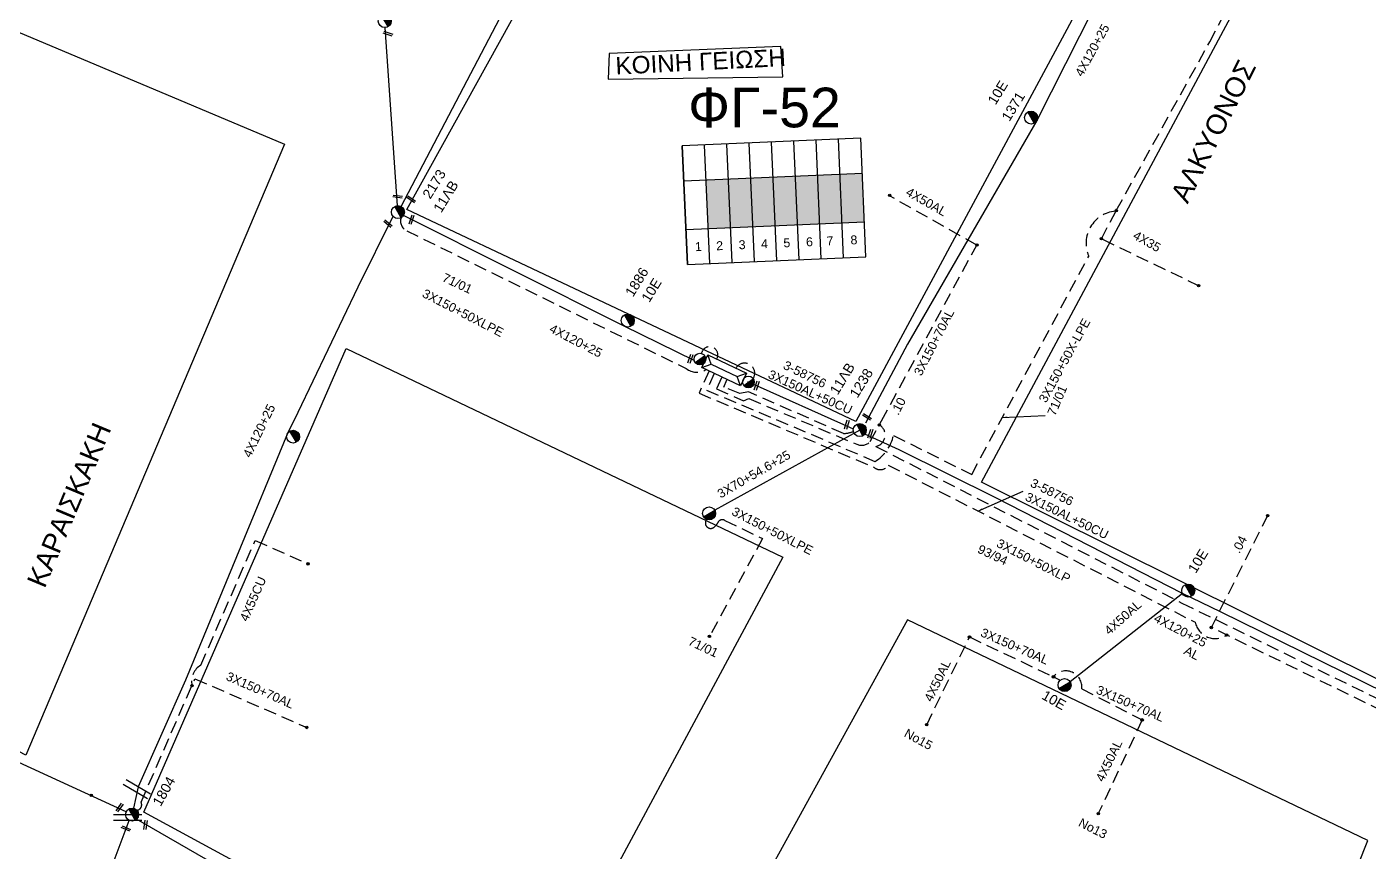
# Model space of a CAD drawing. Header units: millimetres. Extents: x 2087 to 5289, y 222 to 1137.
# Drawn here: x 2830.7 to 2965.9, y 317.1 to 400.3 of the extents above; entities that cross this region are included whole.
import ezdxf
from ezdxf.enums import TextEntityAlignment as Align

# ---------------------------------------------------------------- set-up
doc = ezdxf.new("R2010")
doc.units = ezdxf.units.MM
doc.linetypes.add('DASHED', pattern=[19.05, 12.7, -6.35])
for name, color, linetype in [('Άγνωστα', 7, 'Continuous'), ('Ασφαλειοκιβώτια Χ.Τ 8 αναχωρήσεων', 7, 'Continuous'), ('Ασφαλειοκιβώτια Χ.Τ 9 αναχωρήσεων', 7, 'Continuous'), ('Επιγραφές - Σχήματα', 7, 'Continuous'), ('Καλώδια ΧΤ   3x150+50CU', 7, 'DASHED'), ('Καλώδια ΧΤ   3x150+70 XLPE', 7, 'DASHED'), ('Καλώδια ΧΤ   3x150+70AL', 7, 'DASHED'), ('Καλώδια ΧΤ   3x150AL+50CU', 7, 'DASHED'), ('Καλώδια ΧΤ   4x50AL', 7, 'DASHED'), ('Μηχανική τομή', 7, 'Continuous'), ('Στύλος ΦΜ', 7, 'Continuous'), ('Στύλος ΦΜ @ 1', 7, 'Continuous'), ('Συνδέσεις', 7, 'Continuous'), ('Συνεστραμμένα ΧΤ   3x70+54.6+25 AL', 7, 'SYN_LINE'), ('Συνεστραμμενα ΧΤ  4Χ120+25 Al', 7, 'Continuous'), ('Τομή', 7, 'Continuous'), ('Υπογεια Καλωδια Δικτυου ΧΤ 4x35', 7, 'DASHED'), ('Υποσταθμός εναέριος 2 στύλων', 7, 'Continuous'), ('Υποσταθμός πόλεως', 7, 'Continuous'), ('Υπόβαθρο ΔΕΗ', 7, 'Continuous'), ('Υπόγεια Καλώδια Δικτύου ΧΤ   .04', 7, 'DASHED'), ('Υπόγεια Καλώδια Δικτύου ΧΤ   .10', 7, 'DASHED')]:
    doc.layers.add(name, color=color, linetype=linetype)
doc.styles.add('arial', font='arial.ttf')
doc.styles.get("Standard").update_dxf_attribs({"font": 'arial.ttf'})
doc.linetypes.add('SYN_LINE', pattern='A,0.5,-0.0001,["/\\/\\/\\/",Standard,S=0.1,R=0,X=0,Y=-0.05],-0.25', length=0.7501)
doc.dimstyles.new('ISO-25', dxfattribs={"dimtxt": 2.5, "dimasz": 2.5, "dimexe": 1.25, "dimexo": 0.625, "dimtad": 1, "dimtxsty": 'Standard', "dimcen": 2.5, "dimadec": 0, "dimazin": 0, "dimtfac": 1, "dimtmove": 0, "dimatfit": 3, "dimfxl": 1, "dimarcsym": 0})

# ---------------------------------------------------------------- blocks, each defined once
blk = doc.blocks.new('ΤΟΜΗ')
at = {"layer": 'Τομή', "ltscale": 40}
for p, q in [((-5.68, 0), (5.68, 0)), ((5.68, -2.33), (-5.68, -2.33))]:
    blk.add_line(p, q, dxfattribs=at)
blk = doc.blocks.new('ΜΗΧΑΝΙΚΗ ΤΟΜΗ')
at = {"layer": 'Μηχανική τομή', "ltscale": 40}
for p, q in [((-1.89, 0.78), (1.89, 0.78)), ((1.89, 0), (-1.89, 0))]:
    blk.add_line(p, q, dxfattribs=at)
blk = doc.blocks.new('ΥΠΑΡΧΩΝ ΤΣΙΜΕΝΤΕΝΙΟΣ ΣΤΥΛΟΣ')
at = {"layer": 'Στύλος ΦΜ'}
blk.add_hatch(color=7, dxfattribs=at).paths.add_polyline_path([(-1.29, -2.28, 0.574793), (2.62, 0, 0.268822), (1.3, 2.27)])
at = {"layer": 'Στύλος ΦΜ', "color": 7}
blk.add_line((-1.29, -2.28), (1.3, 2.27), dxfattribs=at)
blk.add_circle((0, 0), 2.62, dxfattribs=at)
at = {"layer": 'Στύλος ΦΜ', "flags": 4}
for tag, p in [('ΑΡΙΘΜΟΣ', (-4.68, 8.05)), ('ΤΥΠΟΣ', (-4.91, 3.03))]:
    blk.add_attdef(tag, p, '', height=4, dxfattribs=at)
blk = doc.blocks.new('ΥΠΟΣΤΑΘΜΟΣ ΕΝΑΕΡΙΟΣ ΕΠΙ 2 ΣΤΥΛΩΝ')
at = {"layer": 'Υποσταθμός εναέριος 2 στύλων', "linetype": 'Continuous'}
for points in [[(-11.97, -2.11, 0.574793), (-8.45, -0.07, 0.268822), (-9.64, 1.98)], [(9.68, -2.15, 0.574793), (13.19, -0.1, 0.268822), (12.01, 1.95)]]:
    blk.add_hatch(color=256, dxfattribs=at).paths.add_polyline_path(points)
for p, q in [((-11.97, -2.11), (-9.64, 1.98)), ((9.68, -2.15), (12.01, 1.95))]:
    blk.add_line(p, q, dxfattribs=at)
for centre in [(-10.81, -0.07), (10.84, -0.1)]:
    blk.add_circle(centre, 2.36, dxfattribs=at)
at = {"layer": 'Υποσταθμός πόλεως', "linetype": 'Continuous', "ltscale": 40}
blk.add_lwpolyline([(-8.57, 2.82), (8.57, 2.82), (8.57, -2.82), (-8.57, -2.82)], close=True, dxfattribs=at)
for points in [[(-5.75, 0), (-8.57, 2.82)], [(-8.57, -2.82), (-5.75, 0)], [(-5.75, 0), (5.75, 0)], [(5.75, 0), (8.57, 2.82)], [(8.57, -2.82), (5.75, 0)]]:
    blk.add_lwpolyline(points, dxfattribs=at)
at = {"layer": 'Υποσταθμός εναέριος 2 στύλων', "ltscale": 40, "flags": 1}
for tag, p in [('ΜΕΤΑΣΧΗΜΑΤΙΣΜΟΣ', (14.09, 2.51)), ('ΙΣΧΥΣ', (14.07, -0.28)), ('ΑΡΙΘΜΟΣ', (14.19, -3))]:
    blk.add_attdef(tag, p, '', height=1.8, dxfattribs=at)
blk = doc.blocks.new('_ΣΥΝΔΕΣΗ')
at = {"layer": 'Συνδέσεις', "linetype": 'SYN_LINE', "ltscale": 40}
blk.add_hatch(color=256, dxfattribs=at).paths.add_polyline_path([(0.5, -0.01, 1), (-0.5, -0.01, 1)])
at = {"layer": 'Συνδέσεις'}
blk.add_circle((0, -0.01), 0.5, dxfattribs=at)
blk = doc.blocks.new('ΑΣΦΑΛΕΙΟΚΙΒΩΤΙΟ ΥΠΟΣΤΑΘΜΟΥ 8 ΑΝΑΧΩΡΗΣΕΩΝ')
at = {"layer": 'Ασφαλειοκιβώτια Χ.Τ 8 αναχωρήσεων', "ltscale": 40}
for p, q in [((-23.91, 36), (23.91, 36)), ((-9.83, 36), (-9.83, -36)), ((9.83, 36), (9.83, -36)), ((-23.91, 27), (23.91, 27)), ((-23.91, 18), (23.91, 18)), ((-23.91, 9), (23.91, 9)), ((-23.91, 0), (23.91, 0)), ((-23.91, -9), (23.91, -9)), ((-23.91, -18), (23.91, -18)), ((-23.91, -27), (23.91, -27))]:
    blk.add_line(p, q, dxfattribs=at)
at = {"layer": 'Ασφαλειοκιβώτια Χ.Τ 8 αναχωρήσεων'}
blk.add_lwpolyline([(-23.91, -36), (23.91, -36), (23.91, 36), (-23.91, 36)], close=True, dxfattribs=at)
for s, p in [('1', (-18.68, 32.69)), ('2', (-18.68, 24.12)), ('3', (-18.68, 15.05)), ('4', (-18.68, 6.02)), ('5', (-18.68, -2.99)), ('6', (-18.68, -12.12)), ('7', (-18.68, -20.36)), ('8', (-18.68, -30.05))]:
    blk.add_text(s, height=3.6, rotation=270, dxfattribs=at).set_placement(p)
at = {"layer": 'Ασφαλειοκιβώτια Χ.Τ 8 αναχωρήσεων', "ltscale": 40}
for tag, height, p in [('ΟΝΟΜΑ', 5, (-0.27, 39.95)), ('ΚΕΙΜΕΝΟ 1', 2, (16.95, 31.32)), ('ΚΕΙΜΕΝΟ 2', 2, (16.95, 22.62)), ('ΚΕΙΜΕΝΟ 3', 2, (16.95, 13.33)), ('ΚΕΙΜΕΝΟ 4', 2, (16.95, 4.36)), ('ΚΕΙΜΕΝΟ 5', 2, (16.95, -4.48)), ('ΚΕΙΜΕΝΟ 6', 2, (16.95, -13.4)), ('ΚΕΙΜΕΝΟ 7', 2, (16.95, -22.48)), ('ΚΕΙΜΕΝΟ 8', 2, (16.95, -31.21)), ('ΣΧ', 2, (-0.21, -38.43))]:
    blk.add_attdef(tag, text='', height=height, dxfattribs=at).set_placement(p, align=Align.MIDDLE_CENTER)

msp = doc.modelspace()

# ---------------------------------------------------------------- hatches: boundary and pattern name
at = {"layer": 'Ασφαλειοκιβώτια Χ.Τ 9 αναχωρήσεων'}
h = msp.add_hatch(color=151, dxfattribs=at)
h.dxf.hatch_style = 1
h.paths.add_polyline_path([(2910.39, 385.33), (2910.61, 380.42), (2912.85, 380.52), (2912.64, 385.43)])
h = msp.add_hatch(color=30, dxfattribs=at)
h.dxf.hatch_style = 1
h.paths.add_polyline_path([(2912.64, 385.43), (2912.85, 380.52), (2915.1, 380.62), (2914.89, 385.53)])
h = msp.add_hatch(color=133, dxfattribs=at)
h.dxf.hatch_style = 1
h.paths.add_polyline_path([(2899.15, 384.85), (2899.37, 379.94), (2901.61, 380.03), (2901.4, 384.94)])
h = msp.add_hatch(color=1, dxfattribs=at)
h.dxf.hatch_style = 1
h.paths.add_polyline_path([(2901.4, 384.94), (2901.61, 380.03), (2903.86, 380.13), (2903.65, 385.04)])
h = msp.add_hatch(color=2, dxfattribs=at)
h.dxf.hatch_style = 1
h.paths.add_polyline_path([(2903.65, 385.04), (2903.86, 380.13), (2906.11, 380.23), (2905.9, 385.14)])
h = msp.add_hatch(color=85, dxfattribs=at)
h.dxf.hatch_style = 1
h.paths.add_polyline_path([(2905.9, 385.14), (2906.11, 380.23), (2908.36, 380.33), (2908.15, 385.24)])
h = msp.add_hatch(color=27, dxfattribs=at)
h.dxf.hatch_style = 1
h.paths.add_polyline_path([(2908.15, 385.24), (2908.36, 380.33), (2910.61, 380.42), (2910.39, 385.33)])

# ---------------------------------------------------------------- linework, layer by layer
at = {"layer": 'Άγνωστα', "color": 1, "linetype": 'SYN_LINE', "ltscale": 10}
msp.add_lwpolyline([(2868.07, 382.25), (2866.82, 400.19)], dxfattribs=at)
at = {"layer": 'Άγνωστα', "color": 27, "linetype": 'DASHED', "ltscale": 0.1}
msp.add_lwpolyline([(2913.99, 359.5, -0.088752), (2912.99, 359.3), (2912.99, 359.3), (2912.99, 359.3), (2912.99, 359.3), (2903.42, 363.49), (2902.55, 363.33), (2900.93, 363.98), (2901.22, 364.72)], format="xyb", dxfattribs=at)
at = {"layer": 'Άγνωστα', "color": 133, "linetype": 'SYN_LINE', "ltscale": 10}
msp.add_lwpolyline([(2913.98, 359.72), (2903.35, 364.49)], dxfattribs=at)
at = {"layer": 'Άγνωστα', "color": 5, "linetype": 'DASHED', "ltscale": 0.1}
msp.add_lwpolyline([(2847.35, 333.93, -0.314429), (2848.24, 335.96), (2853.72, 348.53), (2858.92, 346.22)], format="xyb", dxfattribs=at)
at = {"layer": 'Επιγραφές - Σχήματα', "color": 190}
msp.add_lwpolyline([(2889.29, 394.99), (2906.89, 395.22), (2906.68, 398.3), (2889.39, 397.57)], close=True, dxfattribs=at)
at = {"layer": 'Καλώδια ΧΤ   3x150+70 XLPE', "color": 5, "linetype": 'DASHED', "ltscale": 0.1}
msp.add_lwpolyline([(2841.8, 321.34, 0.515875), (2842.22, 322.16), (2847.65, 334.6), (2858.91, 329.69)], format="xyb", dxfattribs=at)
at = {"layer": 'Καλώδια ΧΤ   3x150+70AL', "color": 2, "ltscale": 0.1}
msp.add_lwpolyline([(2926.41, 378.27), (2917.62, 383.25)], dxfattribs=at)
msp.add_lwpolyline([(2900.7, 364.91), (2900.19, 363.81), (2902.91, 362.58), (2903.46, 362.81), (2914.34, 358.21, 0.312247), (2915.67, 358.48), (2916.81, 360.56), (2926.41, 378.27)], format="xyb", dxfattribs=at)
at = {"layer": 'Καλώδια ΧΤ   3x150+70AL', "color": 85, "linetype": 'DASHED', "ltscale": 0.1}
msp.add_lwpolyline([(2982.42, 343.21), (2975.55, 331.33, -0.844732), (2972.43, 328.82), (2950.05, 339.76)], format="xyb", dxfattribs=at)
at = {"layer": 'Καλώδια ΧΤ   3x150+70AL', "color": 133, "ltscale": 0.1}
msp.add_lwpolyline([(2925.68, 338.8), (2934.83, 334.46)], dxfattribs=at)
msp.add_lwpolyline([(2934.13, 334.79, -0.753479), (2936.99, 333.57), (2943.08, 330.45)], format="xyb", dxfattribs=at)
at = {"layer": 'Καλώδια ΧΤ   3x150AL+50CU', "color": 30, "linetype": 'DASHED', "ltscale": 0.1}
msp.add_lwpolyline([(2899.97, 365.35), (2899.2, 363.67), (2916.17, 356.49, 0.202045), (2918.02, 359.11), (2925.9, 355.17), (2937.69, 377.17, -0.51075), (2940.37, 381.69)], format="xyb", dxfattribs=at)
at = {"layer": 'Καλώδια ΧΤ   3x150AL+50CU', "color": 151, "linetype": 'DASHED', "ltscale": 0.1}
msp.add_lwpolyline([(2868.41, 381.03, 0.381889), (2868.98, 379.73), (2897.13, 365.85, 0.323251), (2899.14, 365.74)], format="xyb", dxfattribs=at)
at = {"layer": 'Καλώδια ΧΤ   3x150AL+50CU', "color": 85, "linetype": 'DASHED', "ltscale": 0.1}
msp.add_lwpolyline([(2899.45, 365.6), (2898.43, 363.36), (2916.04, 355.91, 0.471373), (2917.5, 356.11), (2948.42, 340.28, 0.530855), (2951.61, 339)], format="xyb", dxfattribs=at)
at = {"layer": 'Καλώδια ΧΤ   3x150AL+50CU', "color": 2, "linetype": 'DASHED', "ltscale": 0.1}
msp.add_lwpolyline([(2916.59, 360.16, -0.696647), (2916.25, 358), (2947.09, 342.22), (2972.76, 329.67, 0.430895), (2973.71, 329.75)], format="xyb", dxfattribs=at)
at = {"layer": 'Καλώδια ΧΤ   3x150AL+50CU', "color": 27, "linetype": 'DASHED', "ltscale": 0.1}
msp.add_lwpolyline([(2899.12, 350.68), (2899.08, 350.33, 0.616353), (2899.86, 349.8, 0.163173), (2900.32, 350.31, -0.437833), (2901.02, 350.55), (2904.84, 348.71), (2899.49, 338.86)], format="xyb", dxfattribs=at)
at = {"layer": 'Καλώδια ΧΤ   3x150AL+50CU', "color": 1, "linetype": 'DASHED', "ltscale": 0.1}
msp.add_arc((2899.5, 367.22), 0.826, 328.9336, 170.3937, dxfattribs=at)
at = {"layer": 'Καλώδια ΧΤ   3x150AL+50CU', "color": 133, "linetype": 'DASHED', "ltscale": 0.1}
msp.add_arc((2903.03, 365.37), 1.02, 327.1706, 150.1184, dxfattribs=at)
at = {"layer": 'Καλώδια ΧΤ   4x50AL', "color": 133, "linetype": 'Continuous', "ltscale": 0.1}
msp.add_lwpolyline([(2947.14, 343.19), (2935.82, 334.29)], dxfattribs=at)
at = {"layer": 'Καλώδια ΧΤ   4x50AL', "color": 133, "ltscale": 0.1}
for points in [[(2921.37, 329.96), (2925.68, 338.8)], [(2943.08, 330.45), (2938.66, 321.01)]]:
    msp.add_lwpolyline(points, dxfattribs=at)
at = {"layer": 'Συνεστραμμένα ΧΤ   3x70+54.6+25 AL', "color": 27, "linetype": 'SYN_LINE', "ltscale": 10}
msp.add_lwpolyline([(2914.63, 359.65), (2900.01, 351.59)], dxfattribs=at)
at = {"layer": 'Συνεστραμμένα ΧΤ   3x70+54.6+25 AL', "color": 30, "linetype": 'SYN_LINE', "ltscale": 10}
msp.add_lwpolyline([(2841.48, 320.63), (2858.55, 310.79), (2877.71, 300.35), (2892.21, 291.32), (2917.87, 276.74), (2943.59, 262.74)], dxfattribs=at)
at = {"layer": 'Συνεστραμμενα ΧΤ  4Χ120+25 Al', "color": 151, "linetype": 'SYN_LINE', "ltscale": 10}
msp.add_lwpolyline([(2868.44, 382.16), (2882.81, 409.64), (2893.09, 427.58), (2905.56, 449.95), (2905.56, 449.95), (2905.56, 449.95)], dxfattribs=at)
at = {"layer": 'Συνεστραμμενα ΧΤ  4Χ120+25 Al', "color": 27, "linetype": 'SYN_LINE', "ltscale": 10}
msp.add_lwpolyline([(2951.57, 428.49), (2939.64, 405.08), (2932.46, 390.83), (2919.43, 368.3), (2915.21, 360.34)], dxfattribs=at)
at = {"layer": 'Συνεστραμμενα ΧΤ  4Χ120+25 Al', "color": 1, "linetype": 'SYN_LINE', "ltscale": 10}
for points in [[(2867.6, 381.17), (2864.06, 374.04), (2858.01, 361.43), (2856.96, 359.3), (2846.71, 334.45), (2846.71, 334.45), (2841.94, 323.72), (2841.46, 321.55)], [(2897.95, 366.65), (2890.9, 370.12), (2868.66, 381.26)]]:
    msp.add_lwpolyline(points, dxfattribs=at)
at = {"layer": 'Συνεστραμμενα ΧΤ  4Χ120+25 Al', "color": 133, "linetype": 'SYN_LINE', "ltscale": 10}
msp.add_lwpolyline([(2973.69, 330.16), (2950.98, 341.32), (2947.14, 343.19), (2928.39, 352.78), (2918.61, 357.67), (2914.77, 359.4)], dxfattribs=at)
at = {"layer": 'Συνεστραμμενα ΧΤ  4Χ120+25 Al', "color": 5, "linetype": 'SYN_LINE', "ltscale": 10}
msp.add_lwpolyline([(2840.72, 321.18), (2811.15, 334.76), (2798.05, 342.17)], dxfattribs=at)
at = {"layer": 'Συνεστραμμενα ΧΤ  4Χ120+25 Al', "color": 30, "linetype": 'SYN_LINE', "ltscale": 10}
msp.add_lwpolyline([(2823.03, 257.08), (2829.47, 287.35), (2834.54, 302.36), (2838.5, 313.61), (2841.01, 320.33)], dxfattribs=at)
at = {"layer": 'Υπογεια Καλωδια Δικτυου ΧΤ 4x35', "color": 30, "linetype": 'DASHED', "ltscale": 0.1}
msp.add_lwpolyline([(2939.09, 378.87), (2948.65, 374.25)], dxfattribs=at)
at = {"layer": 'Υπόβαθρο ΔΕΗ'}
for points in [[(2914.24, 360.5), (2869, 381.88), (2906.34, 449.33), (2950.86, 428.61), (2914.24, 360.5)], [(2926.89, 354.41), (2963.57, 422.87), (3010.92, 400.7), (2973.93, 330.98), (2926.89, 354.41)], [(2830.62, 326.89), (2819.53, 332.71), (2812.33, 335.93), (2829.15, 400.03), (2856.68, 388.45), (2830.62, 326.89)], [(2906.86, 346.83), (2881.64, 299.91), (2842.5, 321.16), (2862.88, 367.87), (2906.86, 346.83)], [(2965.81, 318.3), (2919.42, 340.53), (2893.06, 292.65), (2943.87, 263.11), (2965.81, 318.3)]]:
    msp.add_lwpolyline(points, dxfattribs=at)
at = {"layer": 'Υπόγεια Καλώδια Δικτύου ΧΤ   .04', "color": 85, "ltscale": 0.1}
msp.add_lwpolyline([(2950.05, 339.76), (2950.05, 339.76), (2955.72, 351.02)], dxfattribs=at)
at = {"layer": 'Υπόγεια Καλώδια Δικτύου ΧΤ   .10', "color": 30, "ltscale": 0.1}
msp.add_lwpolyline([(2938.97, 378.92), (2940.47, 381.76), (2949.88, 398.74), (2958.85, 415.84), (2962.61, 423.04), (2953.67, 427.25), (2954, 427.71), (2954.58, 428.52, 0.966073), (2951.4, 430.98, 2.124885)], format="xyb", dxfattribs=at)

# ---------------------------------------------------------------- block references
at = {"layer": 'Ασφαλειοκιβώτια Χ.Τ 9 αναχωρήσεων', "xscale": 0.2499999999999998, "yscale": 0.2499999999999998, "zscale": 0.2499999999999998, "rotation": 92.47691475532415}
msp.add_blockref('ΑΣΦΑΛΕΙΟΚΙΒΩΤΙΟ ΥΠΟΣΤΑΘΜΟΥ 8 ΑΝΑΧΩΡΗΣΕΩΝ', (2906, 382.68), dxfattribs=at)
at = {"layer": 'Μηχανική τομή'}
for p, xscale, yscale, zscale, rotation in [((2867.07, 399.48), 0.2499999999999996, 0.2499999999999996, 0.2499999999999996, 341.3808397721916), ((2868.06, 383.07), 0.2499999999999996, 0.2499999999999996, 0.2499999999999996, 352.6544967166445), ((2869.49, 382.98), 0.2499999999999996, 0.2499999999999996, 0.2499999999999996, 145.1779807077316), ((2867.15, 380.51), 0.2499999999999996, 0.2499999999999996, 0.2499999999999996, 140.0301482455724), ((2869.55, 380.81), 0.2499999999999996, 0.2499999999999996, 0.2499999999999996, 71.3808397721916), ((2897.65, 366.79), 0.2499999999999996, 0.2499999999999996, 0.2499999999999996, 71.3808397721916), ((2904.33, 364.08), 0.2499999999999996, 0.2499999999999996, 0.2499999999999996, 71.3808397721916), ((2915.41, 361.06), 0.2499999999999996, 0.2499999999999996, 0.2499999999999996, 146.6655668513874), ((2913.42, 360.17), 0.2499999999999996, 0.2499999999999996, 0.2499999999999996, 73.57458853575251), ((2915.79, 359.24), 0.2499999999999996, 0.2499999999999996, 0.2499999999999996, 71.3808397721916), ((2840.13, 321.56), 0.2499999999999997, 0.2499999999999997, 0.2499999999999997, 54.55966433655298), ((2840.74, 319.6), 0.2499999999999997, 0.2499999999999997, 0.2499999999999997, 156.0592559971546), ((2842.76, 319.86), 0.2499999999999997, 0.2499999999999997, 0.2499999999999997, 82.99967042739064)]:
    msp.add_blockref('ΜΗΧΑΝΙΚΗ ΤΟΜΗ', p, dxfattribs=dict(at, xscale=xscale, yscale=yscale, zscale=zscale, rotation=rotation))
at = {"layer": 'Στύλος ΦΜ @ 1', "ltscale": 40, "xscale": 0.2499999999999998, "yscale": 0.2499999999999998, "zscale": 0.2499999999999998}
for p, rotation in [((2866.77, 400.85), 60.43658789886273), ((2857.53, 358.98), 60.43658789886273), ((2899.45, 351.25), 330.4365878988627)]:
    msp.add_blockref('ΥΠΑΡΧΩΝ ΤΣΙΜΕΝΤΕΝΙΟΣ ΣΤΥΛΟΣ', p, dxfattribs=dict(at, rotation=rotation))
at = {"layer": 'Στύλος ΦΜ @ 1', "ltscale": 40}
ref = msp.add_blockref('ΥΠΑΡΧΩΝ ΤΣΙΜΕΝΤΕΝΙΟΣ ΣΤΥΛΟΣ', (2931.88, 391.12), dxfattribs=dict(at, xscale=0.2499999999999999, yscale=0.2499999999999999, zscale=0.2499999999999999, rotation=58.51558257862421))
ref.add_attrib('ΤΥΠΟΣ', '10E', (2928.31, 392.33), dxfattribs={"layer": 'Στύλος ΦΜ', "height": 1, "rotation": 58.5156, "flags": 4})
ref.add_attrib('ΑΡΙΘΜΟΣ', '1371', (2929.7, 390.66), dxfattribs={"layer": 'Στύλος ΦΜ', "height": 1, "rotation": 58.5156, "flags": 4})
ref = msp.add_blockref('ΥΠΑΡΧΩΝ ΤΣΙΜΕΝΤΕΝΙΟΣ ΣΤΥΛΟΣ', (2868.1, 381.6), dxfattribs=dict(at, xscale=0.2499999999999999, yscale=0.2499999999999999, zscale=0.2499999999999999, rotation=58.51558257862421))
ref.add_attrib('ΤΥΠΟΣ', '2173', (2871.36, 382.85), dxfattribs={"layer": 'Στύλος ΦΜ', "height": 1, "rotation": 58.5156, "flags": 4})
ref.add_attrib('ΑΡΙΘΜΟΣ', '11ΛB', (2872.46, 381.46), dxfattribs={"layer": 'Στύλος ΦΜ', "height": 1, "rotation": 58.5156, "flags": 4})
ref = msp.add_blockref('ΥΠΑΡΧΩΝ ΤΣΙΜΕΝΤΕΝΙΟΣ ΣΤΥΛΟΣ', (2891.25, 370.68), dxfattribs=dict(at, xscale=0.2499999999999999, yscale=0.2499999999999999, zscale=0.2499999999999999, rotation=58.51558257862421))
ref.add_attrib('ΤΥΠΟΣ', '1886', (2891.78, 372.98), dxfattribs={"layer": 'Στύλος ΦΜ', "height": 1, "rotation": 58.5156, "flags": 4})
ref.add_attrib('ΑΡΙΘΜΟΣ', '10E', (2893.42, 372.42), dxfattribs={"layer": 'Στύλος ΦΜ', "height": 1, "rotation": 58.5156, "flags": 4})
ref = msp.add_blockref('ΥΠΑΡΧΩΝ ΤΣΙΜΕΝΤΕΝΙΟΣ ΣΤΥΛΟΣ', (2914.63, 359.65), dxfattribs=dict(at, xscale=0.2499999999999999, yscale=0.2499999999999999, zscale=0.2499999999999999, rotation=58.51558257862421))
ref.add_attrib('ΤΥΠΟΣ', '11ΛΒ', (2912.4, 363.11), dxfattribs={"layer": 'Στύλος ΦΜ', "height": 1, "rotation": 58.5156, "flags": 4})
ref.add_attrib('ΑΡΙΘΜΟΣ', '1238', (2914.39, 362.8), dxfattribs={"layer": 'Στύλος ΦΜ', "height": 1, "rotation": 58.5156, "flags": 4})
ref = msp.add_blockref('ΥΠΑΡΧΩΝ ΤΣΙΜΕΝΤΕΝΙΟΣ ΣΤΥΛΟΣ', (2947.72, 343.48), dxfattribs=dict(at, xscale=0.2499999999999999, yscale=0.2499999999999999, zscale=0.2499999999999999, rotation=58.51558257862421))
ref.add_attrib('ΤΥΠΟΣ', '10E', (2948.48, 345.14), dxfattribs={"layer": 'Στύλος ΦΜ', "height": 1, "rotation": 58.5156, "flags": 4})
ref = msp.add_blockref('ΥΠΑΡΧΩΝ ΤΣΙΜΕΝΤΕΝΙΟΣ ΣΤΥΛΟΣ', (2935.26, 333.96), dxfattribs=dict(at, xscale=0.2499999999999998, yscale=0.2499999999999998, zscale=0.2499999999999998, rotation=330.4365878988627))
ref.add_attrib('ΤΥΠΟΣ', '10E', (2932.87, 332.62), dxfattribs={"layer": 'Στύλος ΦΜ', "height": 1, "rotation": 330.4366, "flags": 4})
ref = msp.add_blockref('ΥΠΑΡΧΩΝ ΤΣΙΜΕΝΤΕΝΙΟΣ ΣΤΥΛΟΣ', (2841.31, 320.91), dxfattribs=dict(at, xscale=0.2499999999999998, yscale=0.2499999999999998, zscale=0.2499999999999998, rotation=60.43658789886273))
ref.add_attrib('ΑΡΙΘΜΟΣ', '1804', (2844.19, 321.66), dxfattribs={"layer": 'Στύλος ΦΜ', "height": 1, "rotation": 60.4366, "flags": 4})
at = {"layer": 'Συνδέσεις', "xscale": 0.25, "yscale": 0.25, "zscale": 0.25}
for p in [(2917.64, 383.29), (2940.47, 381.76), (2938.97, 378.92), (2926.43, 378.3), (2948.76, 374.2), (2916.59, 360.16), (2955.72, 351.03), (2859.04, 346.17), (2950.05, 339.76), (2899.48, 338.87), (2925.68, 338.8), (2951.59, 339), (2847.35, 333.91), (2934.14, 334.79), (2921.37, 329.97), (2943.08, 330.45), (2858.91, 329.69), (2837.2, 322.85), (2938.66, 321.01)]:
    msp.add_blockref('_ΣΥΝΔΕΣΗ', p, dxfattribs=at)
at = {"layer": 'Τομή', "xscale": 0.2499999999999996, "yscale": 0.2499999999999996, "zscale": 0.2499999999999996}
for p, rotation in [((2841.94, 323.72), 329.406263100641), ((2840.87, 320.91), 359.9207672853205)]:
    msp.add_blockref('ΤΟΜΗ', p, dxfattribs=dict(at, rotation=rotation))
at = {"layer": 'Υποσταθμός εναέριος 2 στύλων', "xscale": 0.2499999999999999, "yscale": 0.2499999999999999, "zscale": 0.2499999999999999, "rotation": 334.7915357237409}
msp.add_blockref('ΥΠΟΣΤΑΘΜΟΣ ΕΝΑΕΡΙΟΣ ΕΠΙ 2 ΣΤΥΛΩΝ', (2900.97, 365.66), dxfattribs=at)

# ---------------------------------------------------------------- texts
at = {"ltscale": 40, "insert": (2897.32, 394.14), "char_height": 4, "width": 21.1415, "attachment_point": 1, "style": 'arial'}
msp.add_mtext('{\\fArial|b0|i0|c204|p34;Ф}Γ-52', dxfattribs=at)
at = {"layer": 'Άγνωστα', "ltscale": 40, "char_height": 0.9, "attachment_point": 1, "style": 'arial'}
for s, insert, width, rotation in [('4X120+25', (2936.26, 395.6), 5.7561, 61.1612), ('4X35', (2942.51, 379.77), 69.1904, 330.4192), ('71/01', (2872.85, 375.5), 69.1904, 334.7959), ('3X150+50XLPΕ', (2870.87, 373.91), 69.1904, 332.7329), ('3X150+50X-LPE', (2932.6, 362.75), 69.1904, 61.3165), ('4X120+25', (2883.68, 370.37), 69.1904, 332.5953), ('3-58756', (2907.22, 366.68), 4.6266, 334.0493), ('71/01', (2933.48, 361.36), 69.1904, 66.8543), ('4X120+25', (2852.44, 357.18), 69.1904, 63.9578), ('3X70+54.6+25', (2900.16, 353.52), 6.3008, 30.1128), ('3-58756', (2932.12, 354.81), 4.6266, 334.0493), ('3X150+50XLPE', (2902.05, 351.95), 69.1904, 332.7329), ('93/94', (2926.79, 348.15), 69.1904, 334.7959), ('3X150+50XLP', (2928.73, 348.74), 69.1904, 332.7329), ('4X55CU', (2852.12, 340.65), 69.1904, 66.1494), ('4X120+25\\P            AL', (2944.58, 341.2), 5.7561, 332.5953), ('71/01', (2897.63, 338.87), 69.1904, 334.7959), ('Νο15', (2919.44, 329.61), 69.1904, 331.3869), ('Νο13', (2936.98, 320.6), 69.1904, 333.1087)]:
    msp.add_mtext(s, dxfattribs=dict(at, insert=insert, width=width, rotation=rotation))
at = {"layer": 'Επιγραφές - Σχήματα', "color": 190, "insert": (2889.97, 397.2), "char_height": 1.75, "width": 17.5655, "attachment_point": 1, "rotation": 2.9069}
msp.add_mtext('KOINH ΓΕΙΩΣΗ', dxfattribs=at)
at = {"layer": 'Επιγραφές - Σχήματα', "ltscale": 40, "char_height": 2, "width": 21.1415, "attachment_point": 1, "style": 'arial'}
for s, insert, rotation in [('AΛKYONOΣ', (2945.86, 383.27), 63.3945), ('KAPAIΣKAKH', (2830.66, 344.38), 67.3573)]:
    msp.add_mtext(s, dxfattribs=dict(at, insert=insert, rotation=rotation))
at = {"layer": 'Καλώδια ΧΤ   3x150+50CU', "ltscale": 40, "char_height": 0.9, "attachment_point": 1, "style": 'arial'}
for insert, width, rotation in [((2905.67, 365.75), 10.7836, 335.8004), ((2931.6, 353.42), 9.0777, 334.0493)]:
    msp.add_mtext('3X150AL+50CU', dxfattribs=dict(at, insert=insert, width=width, rotation=rotation))
at = {"layer": 'Καλώδια ΧΤ   3x150+70AL', "ltscale": 40, "char_height": 0.9, "width": 69.1904, "attachment_point": 1, "style": 'arial'}
for insert, rotation in [((2920.03, 365.44), 62.7456), ((2927.07, 339.74), 336.4593), ((2851.06, 335.33), 336.1744), ((2938.71, 333.97), 336.4593)]:
    msp.add_mtext('3X150+70AL', dxfattribs=dict(at, insert=insert, rotation=rotation))
at = {"layer": 'Καλώδια ΧΤ   4x50AL', "ltscale": 40, "char_height": 0.9, "width": 69.1904, "attachment_point": 1, "style": 'arial'}
for insert, rotation in [((2919.62, 384.14), 330.4192), ((2939.16, 339.62), 41.7892), ((2921.07, 332.59), 64.0455), ((2938.35, 324.53), 64.0455)]:
    msp.add_mtext('4X50AL', dxfattribs=dict(at, insert=insert, rotation=rotation))
at = {"layer": 'Υπόγεια Καλώδια Δικτύου ΧΤ   .04', "ltscale": 40, "insert": (2952.08, 347.56), "char_height": 0.9, "width": 69.1904, "attachment_point": 1, "rotation": 62.5742, "style": 'arial'}
msp.add_mtext('.04', dxfattribs=at)
at = {"layer": 'Υπόγεια Καλώδια Δικτύου ΧΤ   .10', "ltscale": 40, "insert": (2917.71, 361.49), "char_height": 0.9, "width": 69.1904, "attachment_point": 1, "rotation": 62.5742, "style": 'arial'}
msp.add_mtext('.10', dxfattribs=at)

# ---------------------------------------------------------------- leaders
at = {"layer": 'Επιγραφές - Σχήματα', "ltscale": 40}
for points in [[(2928.98, 360.91), (2933.32, 361.11)], [(2926.52, 351.49), (2931.08, 353.5)]]:
    msp.add_leader(points, dimstyle='ISO-25', override={"dimasz": 0.5, "dimtad": 0}, dxfattribs=at)

doc.saveas('drawing.dxf')
